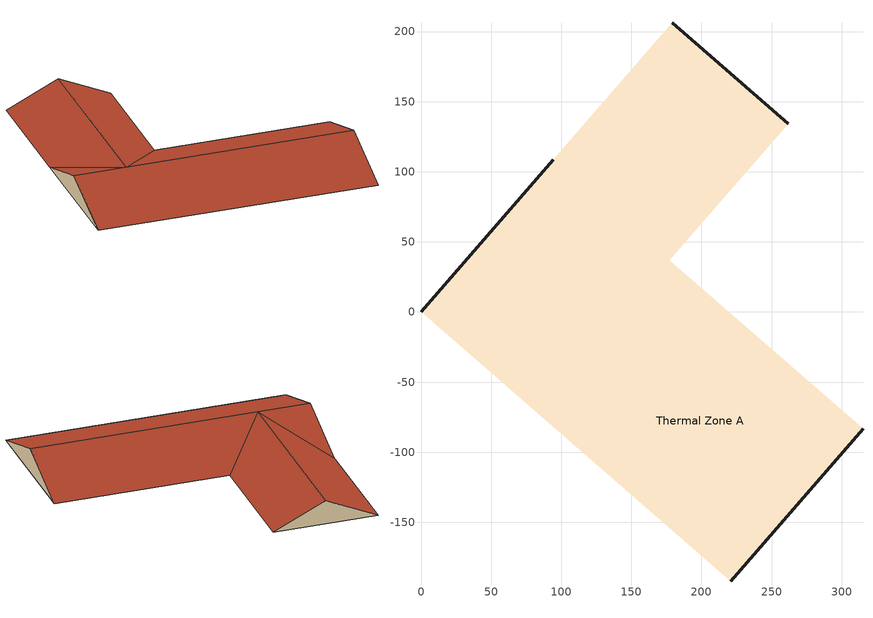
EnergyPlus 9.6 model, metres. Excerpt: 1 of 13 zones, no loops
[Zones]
Thermal Zone A
 floor to Thermal Zone 11 (Interior Floor): 0,0 177.04,36.77 315.24,-83.37 220.84,-191.97 z55.85
 floor to Thermal Zone 12 (Interior Floor): 0,0 179.27,206.23 261.91,134.4 177.04,36.77 z55.85
 wall outside (Ext Wall): 220.84,-191.97,55.85 315.24,-83.37,55.85 268.04,-137.67,81.5; 0,0,55.85 47.2,54.3,81.5 94.41,108.6,55.85; 220.59,170.32,81.5 261.91,134.4,55.85 179.27,206.23,55.85
 roof outside (Ext Roof): 0,0,55.85 220.84,-191.97,55.85 268.04,-137.67,81.5 47.2,54.3,81.5; 88.52,18.39,81.5 268.04,-137.67,81.5 315.24,-83.37,55.85 177.04,36.77,55.85; 47.2,54.3,81.5 88.52,18.39,81.5 94.41,108.6,55.85; 94.41,108.6,55.85 88.52,18.39,81.5 220.59,170.32,81.5 179.27,206.23,55.85; 88.52,18.39,81.5 177.04,36.77,55.85 261.91,134.4,55.85 220.59,170.32,81.5
[Building]
Building 1: North Axis {deg}=-0
[Site:Location]
Washington Dc Dulles IntL Ar: Latitude {deg}=38.98; Longitude {deg}=-77.47; Time Zone {hr}=-5; Elevation {m}=82
[SizingPeriod:DesignDay] Month=7; Day of Month=21; Day Type=SummerDesignDay; Daily Dry-Bulb Temperature Range {deltaC}=14.4; Dry-Bulb Temperature Range Modifier Type=DefaultMultipliers; Barometric Pressure {Pa}=86790; Wind Speed {m/s}=5; Wind Direction {deg}=340; Rain Indicator=No; Snow Indicator=No; Daylight Saving Time Indicator=No; Solar Model Indicator=ASHRAETau; ASHRAE Clear Sky Optical Depth for Beam Irradiance (taub)=0.339; ASHRAE Clear Sky Optical Depth for Diffuse Irradiance (taud)=2.366; Begin Environment Reset Mode=FullResetAtBeginEnvironment
Name | Maximum Dry-Bulb Temperature {C} | Humidity Condition Type | Wetbulb or DewPoint at Maximum Dry-Bulb {C} | Enthalpy at Maximum Dry-Bulb {J/kg}
SALT-LAKE-CITY-IAP Ann Clg .4% Condns DB=>MWB | 36.5 | Wetbulb | 17.1
SALT-LAKE-CITY-IAP Ann Clg .4% Condns DP=>MDB | 22.5 | Dewpoint | 15.6
SALT-LAKE-CITY-IAP Ann Clg .4% Condns Enth=>MDB | 30.8 | Enthalpy |  | 59300
SALT-LAKE-CITY-IAP Ann Clg .4% Condns WB=>MDB | 31.2 | Wetbulb | 19
[Material] Thermal Absorptance=0.9
Name | Roughness | Thickness m | Conductivity W/m-K | Density kg/m3 | Specific Heat J/kg-K | Solar Absorptance | Visible Absorptance
wall concrete | MediumRough | 0.03 | 0.5 | 2243 | 837 | 0.65 | 0.65
roof concrete | MediumRough | 0.05 | 0.5 | 2243 | 837 | 0.65 | 0.65
Wall Insulation [18]; Roof Insulation [18] | MediumRough | 0.1693 | 0.049 | 265 | 836.8 | 0.7 | 0.7
F16 Acoustic tile | MediumSmooth | 0.0191 | 0.06 | 368 | 590 | 0.3 | 0.3
M11 100mm lightweight concrete | MediumRough | 0.1016 | 0.53 | 1280 | 840 | 0.5 | 0.5
[Material:AirGap]
F05 Ceiling air space resistance: Thermal Resistance m2-K/W=0.18
[Construction]
Ext Roof: roof concrete, Roof Insulation [18]
Ext Wall: wall concrete, Wall Insulation [18]
Interior Floor: F16 Acoustic tile, F05 Ceiling air space resistance, M11 100mm lightweight concrete
[Zone]
Thermal Zone A: 41, 0, 0, 55.85, , 1, , , , , , No
